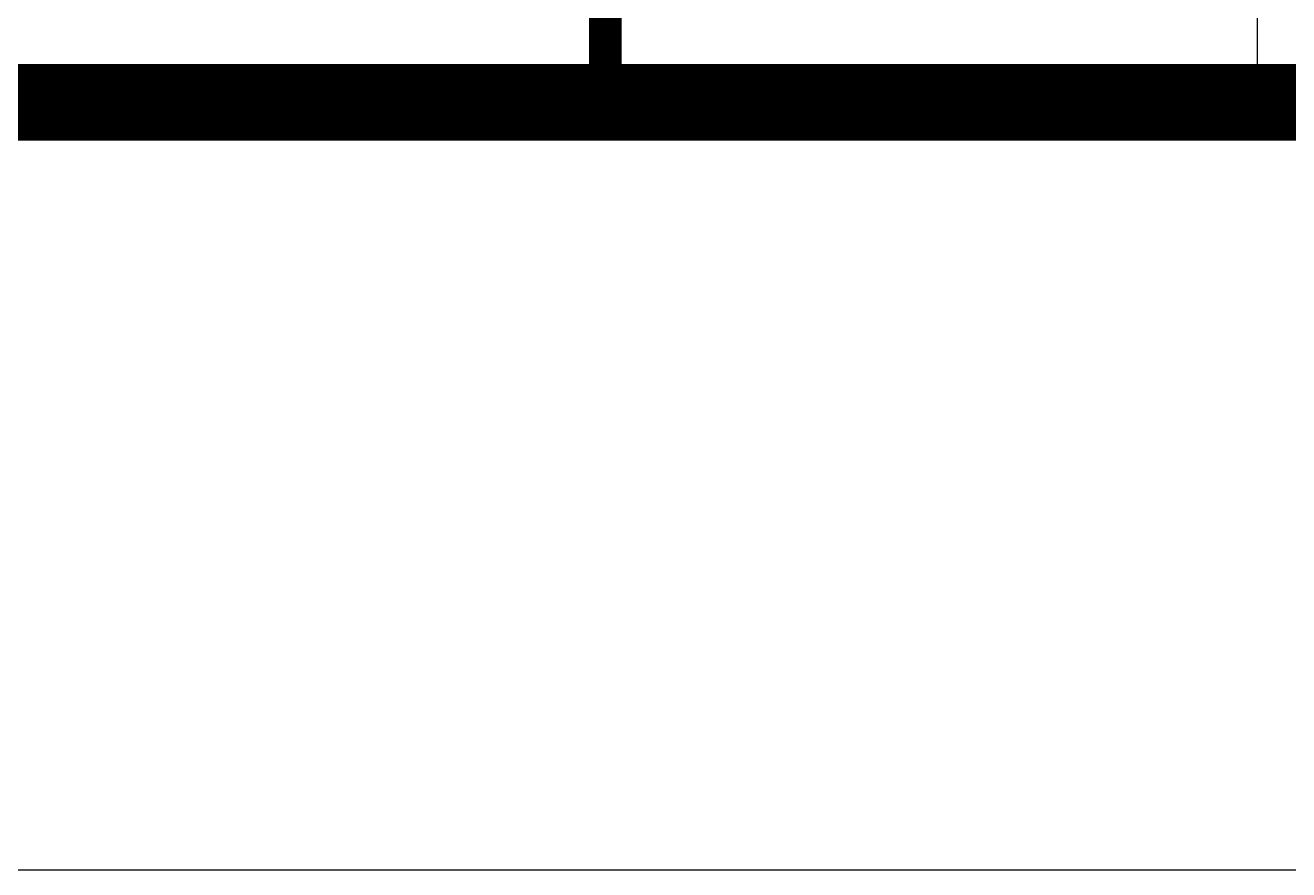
# Model space of a CAD drawing. Extents: x 40002367 to 40460080, y 192184 to 372766.
# Drawn here: x 40206168 to 40209463, y 253966 to 256167 of the extents above; entities that cross this region are included whole.
import ezdxf

# ---------------------------------------------------------------- set-up
doc = ezdxf.new("R2010")
doc.units = 0
doc.header["$LTSCALE"] = 1000
doc.header["$MEASUREMENT"] = 0
doc.layers.get('0').update_dxf_attribs({"linetype": 'CONTINUOUS'})
doc.layers.add('PUB_TITLE', color=4, linetype='CONTINUOUS')

# ---------------------------------------------------------------- blocks, each defined once
blk = doc.blocks.new('tk0')
at = {"layer": 'PUB_TITLE'}
for p, q in [((32850066.8, -1260023.5), (32861286.8, -1260023.5)), ((32850066.8, -1261723.5), (32861286.8, -1261723.5))]:
    blk.add_line(p, q, dxfattribs=at)
at = {"layer": 'PUB_TITLE', "lineweight": 40, "const_width": 85}
blk.add_lwpolyline([(32850066.8, -1261723.5), (32861286.8, -1261723.5)], dxfattribs=at)

msp = doc.modelspace()

# ---------------------------------------------------------------- linework, layer by layer
at = {"layer": 'PUB_TITLE'}
msp.add_lwpolyline([(40186136.5, 372765.6), (40186136.5, 253965.6), (40270136.5, 253965.6), (40270136.5, 372765.6)], close=True, dxfattribs=at)
at = {"layer": 'PUB_TITLE', "const_width": 200}
msp.add_lwpolyline([(40188136.5, 367765.6), (40188136.5, 255965.6), (40268136.5, 255965.6), (40268136.5, 367765.6)], close=True, dxfattribs=at)

# ---------------------------------------------------------------- block references
at = {"rotation": 270}
msp.add_blockref('tk0', (41469403.9, 33117252.4), dxfattribs=at)

doc.saveas('drawing.dxf')
